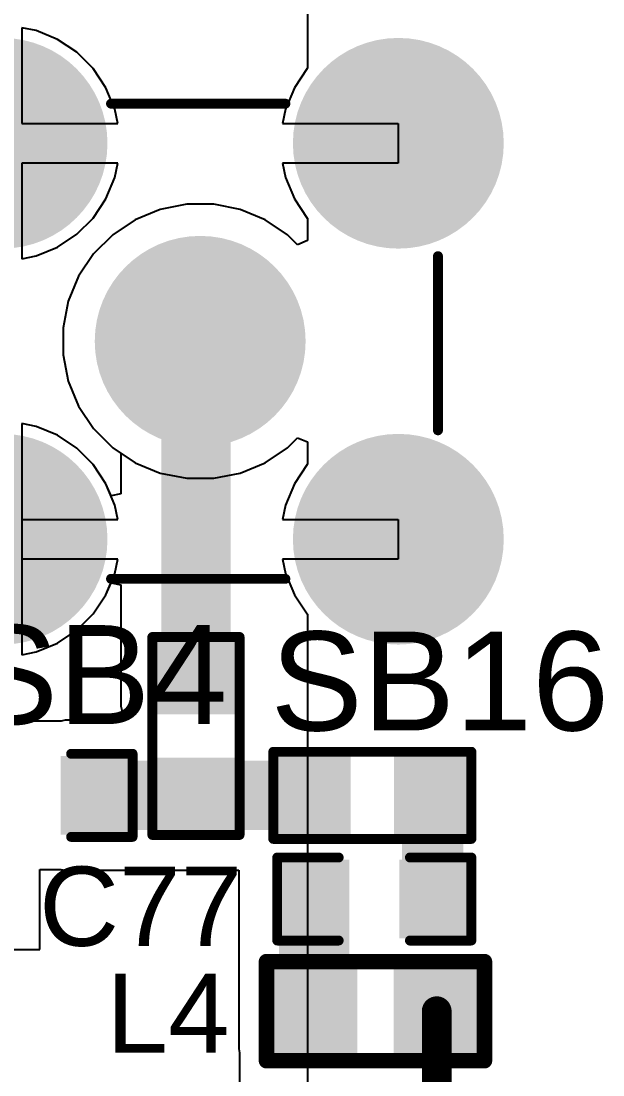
# Model space of a CAD drawing. Header units: millimetres. Extents: x -3 to 5437, y -3 to 5435.
# Drawn here: x 195.77 to 203.23, y 97.07 to 110.59 of the extents above; entities that cross this region are included whole.
import ezdxf

# ---------------------------------------------------------------- set-up
doc = ezdxf.new("R2010")
doc.units = ezdxf.units.MM
for name, color, linetype in [('BottomLayer', 5, 'Continuous'), ('BottomSolder', 6, 'Continuous'), ('MultiLayer', 9, 'Continuous'), ('PadHoleLayer', 156, 'Continuous'), ('TopLayer', 1, 'Continuous'), ('TopOverlay', 2, 'Continuous'), ('TopPaste', 8, 'Continuous'), ('TopSolder', 216, 'Continuous')]:
    doc.layers.add(name, color=color, linetype=linetype)
doc.styles.add('Arial', font='', dxfattribs={"height": 0.2})
doc.styles.get('Arial').set_extended_font_data('Arial')

# ---------------------------------------------------------------- blocks, each defined once
blk = doc.blocks.new('HJ_SMA508_272')
at = {"layer": 'BottomLayer'}
h = blk.add_hatch(color=5, dxfattribs=at)
edge = h.paths.add_edge_path()
edge.add_arc((-2.54, 2.54), 1.25, 0, 360)
h = blk.add_hatch(color=5, dxfattribs=at)
edge = h.paths.add_edge_path()
edge.add_arc((2.54, 2.54), 1.25, 0, 360)
h = blk.add_hatch(color=5, dxfattribs=at)
edge = h.paths.add_edge_path()
edge.add_arc((0, 0), 1.25, 0, 360)
h = blk.add_hatch(color=5, dxfattribs=at)
edge = h.paths.add_edge_path()
edge.add_arc((-2.54, -2.54), 1.25, 0, 360)
h = blk.add_hatch(color=5, dxfattribs=at)
edge = h.paths.add_edge_path()
edge.add_arc((2.54, -2.54), 1.25, 0, 360)
at = {"layer": 'BottomSolder'}
h = blk.add_hatch(color=6, dxfattribs=at)
edge = h.paths.add_edge_path()
edge.add_arc((-2.54, 2.54), 1.3516, 0, 360)
h = blk.add_hatch(color=6, dxfattribs=at)
edge = h.paths.add_edge_path()
edge.add_arc((2.54, 2.54), 1.3516, 0, 360)
h = blk.add_hatch(color=6, dxfattribs=at)
edge = h.paths.add_edge_path()
edge.add_arc((0, 0), 1.3516, 0, 360)
h = blk.add_hatch(color=6, dxfattribs=at)
edge = h.paths.add_edge_path()
edge.add_arc((-2.54, -2.54), 1.3516, 0, 360)
h = blk.add_hatch(color=6, dxfattribs=at)
edge = h.paths.add_edge_path()
edge.add_arc((2.54, -2.54), 1.3516, 0, 360)
at = {"layer": 'MultiLayer'}
h = blk.add_hatch(color=9, dxfattribs=at)
edge = h.paths.add_edge_path()
edge.add_arc((-2.54, 2.54), 1.25, 0, 360)
h = blk.add_hatch(color=9, dxfattribs=at)
edge = h.paths.add_edge_path()
edge.add_arc((2.54, 2.54), 1.25, 0, 360)
h = blk.add_hatch(color=9, dxfattribs=at)
edge = h.paths.add_edge_path()
edge.add_arc((0, 0), 1.25, 0, 360)
h = blk.add_hatch(color=9, dxfattribs=at)
edge = h.paths.add_edge_path()
edge.add_arc((-2.54, -2.54), 1.25, 0, 360)
h = blk.add_hatch(color=9, dxfattribs=at)
edge = h.paths.add_edge_path()
edge.add_arc((2.54, -2.54), 1.25, 0, 360)
at = {"layer": 'PadHoleLayer'}
h = blk.add_hatch(color=156, dxfattribs=at)
edge = h.paths.add_edge_path()
edge.add_arc((-2.54, 2.54), 0.75, 0, 360)
h = blk.add_hatch(color=156, dxfattribs=at)
edge = h.paths.add_edge_path()
edge.add_arc((2.54, 2.54), 0.75, 0, 360)
h = blk.add_hatch(color=156, dxfattribs=at)
edge = h.paths.add_edge_path()
edge.add_arc((0, 0), 0.7, 0, 360)
h = blk.add_hatch(color=156, dxfattribs=at)
edge = h.paths.add_edge_path()
edge.add_arc((-2.54, -2.54), 0.75, 0, 360)
h = blk.add_hatch(color=156, dxfattribs=at)
edge = h.paths.add_edge_path()
edge.add_arc((2.54, -2.54), 0.75, 0, 360)
at = {"layer": 'TopLayer'}
h = blk.add_hatch(color=1, dxfattribs=at)
edge = h.paths.add_edge_path()
edge.add_arc((-2.54, 2.54), 1.25, 0, 360)
h = blk.add_hatch(color=1, dxfattribs=at)
edge = h.paths.add_edge_path()
edge.add_arc((2.54, 2.54), 1.25, 0, 360)
h = blk.add_hatch(color=1, dxfattribs=at)
edge = h.paths.add_edge_path()
edge.add_arc((0, 0), 1.25, 0, 360)
h = blk.add_hatch(color=1, dxfattribs=at)
edge = h.paths.add_edge_path()
edge.add_arc((-2.54, -2.54), 1.25, 0, 360)
h = blk.add_hatch(color=1, dxfattribs=at)
edge = h.paths.add_edge_path()
edge.add_arc((2.54, -2.54), 1.25, 0, 360)
at = {"layer": 'TopSolder'}
h = blk.add_hatch(color=216, dxfattribs=at)
edge = h.paths.add_edge_path()
edge.add_arc((-2.54, 2.54), 1.3516, 0, 360)
h = blk.add_hatch(color=216, dxfattribs=at)
edge = h.paths.add_edge_path()
edge.add_arc((2.54, 2.54), 1.3516, 0, 360)
h = blk.add_hatch(color=216, dxfattribs=at)
edge = h.paths.add_edge_path()
edge.add_arc((0, 0), 1.3516, 0, 360)
h = blk.add_hatch(color=216, dxfattribs=at)
edge = h.paths.add_edge_path()
edge.add_arc((-2.54, -2.54), 1.3516, 0, 360)
h = blk.add_hatch(color=216, dxfattribs=at)
edge = h.paths.add_edge_path()
edge.add_arc((2.54, -2.54), 1.3516, 0, 360)
at = {"layer": 'TopOverlay', "const_width": 0.127}
for points in [[(1.143, 3.048), (-1.0922, 3.048)], [(-3.048, -1.143), (-3.048, 1.0922)], [(3.048, -1.143), (3.048, 1.0922)], [(1.143, -3.048), (-1.0922, -3.048)]]:
    blk.add_lwpolyline(points, dxfattribs=at)
at = {"layer": 'TopOverlay', "const_width": 0.0635}
for points in [[(-1.12395, 3.048, 1), (-1.06045, 3.048, 1)], [(1.11125, 3.048, 1), (1.17475, 3.048, 1)], [(-3.07975, 1.0922, 1), (-3.01625, 1.0922, 1)], [(3.01625, 1.0922, 1), (3.07975, 1.0922, 1)], [(-3.07975, -1.143, 1), (-3.01625, -1.143, 1)], [(3.01625, -1.143, 1), (3.07975, -1.143, 1)], [(-1.12395, -3.048, 1), (-1.06045, -3.048, 1)], [(1.11125, -3.048, 1), (1.17475, -3.048, 1)]]:
    blk.add_lwpolyline(points, format="xyb", close=True, dxfattribs=at)
blk = doc.blocks.new('S______B______281')
at = {"layer": 'TopLayer'}
for points in [[(-1.143, -0.4445), (-1.143, 0.4445), (-0.381, 0.4445), (-0.381, -0.4445)], [(0.381, -0.4445), (0.381, 0.4445), (1.143, 0.4445), (1.143, -0.4445)]]:
    blk.add_hatch(color=1, dxfattribs=at).paths.add_polyline_path(points)
at = {"layer": 'TopPaste'}
for points in [[(-1.143, -0.4445), (-1.143, 0.4445), (-0.381, 0.4445), (-0.381, -0.4445)], [(0.381, -0.4445), (0.381, 0.4445), (1.143, 0.4445), (1.143, -0.4445)]]:
    blk.add_hatch(color=8, dxfattribs=at).paths.add_polyline_path(points)
at = {"layer": 'TopSolder'}
for points in [[(-1.2446, -0.5461), (-1.2446, 0.5461), (-0.2794, 0.5461), (-0.2794, -0.5461)], [(0.2794, -0.5461), (0.2794, 0.5461), (1.2446, 0.5461), (1.2446, -0.5461)]]:
    blk.add_hatch(color=216, dxfattribs=at).paths.add_polyline_path(points)
at = {"layer": 'TopOverlay', "const_width": 0.127}
for points in [[(-1.27, 0.5588), (-1.27, -0.5588)], [(1.27, 0.5588), (-1.27, 0.5588)], [(1.27, 0.5588), (1.27, -0.5588)], [(1.27, -0.5588), (-1.27, -0.5588)]]:
    blk.add_lwpolyline(points, dxfattribs=at)
at = {"layer": 'TopOverlay', "const_width": 0.0635}
for points in [[(-1.30175, 0.5588, 1), (-1.23825, 0.5588, 1)], [(-1.30175, 0.5588, 1), (-1.23825, 0.5588, 1)], [(1.23825, 0.5588, 1), (1.30175, 0.5588, 1)], [(1.23825, 0.5588, 1), (1.30175, 0.5588, 1)], [(-1.30175, -0.5588, 1), (-1.23825, -0.5588, 1)], [(-1.30175, -0.5588, 1), (-1.23825, -0.5588, 1)], [(1.23825, -0.5588, 1), (1.30175, -0.5588, 1)], [(1.23825, -0.5588, 1), (1.30175, -0.5588, 1)]]:
    blk.add_lwpolyline(points, format="xyb", close=True, dxfattribs=at)
blk = doc.blocks.new('IND_0603_333')
at = {"layer": 'TopLayer'}
for points in [[(-1.235, 0.485), (-0.335, 0.485), (-0.335, -0.485), (-1.235, -0.485)], [(0.335, 0.485), (1.235, 0.485), (1.235, -0.485), (0.335, -0.485)]]:
    blk.add_hatch(color=1, dxfattribs=at).paths.add_polyline_path(points)
at = {"layer": 'TopPaste'}
for points in [[(-1.235, 0.485), (-0.335, 0.485), (-0.335, -0.485), (-1.235, -0.485)], [(0.335, 0.485), (1.235, 0.485), (1.235, -0.485), (0.335, -0.485)]]:
    blk.add_hatch(color=8, dxfattribs=at).paths.add_polyline_path(points)
at = {"layer": 'TopSolder'}
for points in [[(-1.337, 0.587), (-0.233, 0.587), (-0.233, -0.587), (-1.337, -0.587)], [(0.233, 0.587), (1.337, 0.587), (1.337, -0.587), (0.233, -0.587)]]:
    blk.add_hatch(color=216, dxfattribs=at).paths.add_polyline_path(points)
at = {"layer": 'TopOverlay', "const_width": 0.2}
for points in [[(-1.397, 0.635), (1.397, 0.635)], [(-1.397, -0.635), (-1.397, 0.635)], [(1.397, -0.635), (1.397, 0.635)], [(-1.397, -0.635), (1.397, -0.635)]]:
    blk.add_lwpolyline(points, dxfattribs=at)
at = {"layer": 'TopOverlay', "const_width": 0.1}
for points in [[(-1.447, 0.635, 1), (-1.347, 0.635, 1)], [(-1.447, 0.635, 1), (-1.347, 0.635, 1)], [(1.347, 0.635, 1), (1.447, 0.635, 1)], [(1.347, 0.635, 1), (1.447, 0.635, 1)], [(-1.447, -0.635, 1), (-1.347, -0.635, 1)], [(-1.447, -0.635, 1), (-1.347, -0.635, 1)], [(1.347, -0.635, 1), (1.447, -0.635, 1)], [(1.347, -0.635, 1), (1.447, -0.635, 1)]]:
    blk.add_lwpolyline(points, format="xyb", close=True, dxfattribs=at)
blk = doc.blocks.new('C__0603_350')
at = {"layer": 'TopLayer'}
for points in [[(-0.381, 0.445), (-0.381, -0.445), (-1.143, -0.445), (-1.143, 0.445)], [(1.143, 0.445), (1.143, -0.445), (0.381, -0.445), (0.381, 0.445)]]:
    blk.add_hatch(color=1, dxfattribs=at).paths.add_polyline_path(points)
at = {"layer": 'TopPaste'}
for points in [[(-0.381, 0.445), (-0.381, -0.445), (-1.143, -0.445), (-1.143, 0.445)], [(1.143, 0.445), (1.143, -0.445), (0.381, -0.445), (0.381, 0.445)]]:
    blk.add_hatch(color=8, dxfattribs=at).paths.add_polyline_path(points)
at = {"layer": 'TopSolder'}
for points in [[(-0.321, 0.504), (-0.321, -0.504), (-1.203, -0.504), (-1.203, 0.504)], [(1.203, 0.504), (1.203, -0.504), (0.321, -0.504), (0.321, 0.504)]]:
    blk.add_hatch(color=216, dxfattribs=at).paths.add_polyline_path(points)
at = {"layer": 'TopOverlay', "const_width": 0.127}
for points in [[(-1.245, 0.533), (-0.457, 0.533)], [(-1.245, -0.533), (-1.245, 0.533)], [(0.457, 0.533), (1.245, 0.533)], [(1.245, -0.533), (1.245, 0.533)], [(-1.245, -0.533), (-0.457, -0.533)], [(0.457, -0.533), (1.245, -0.533)]]:
    blk.add_lwpolyline(points, dxfattribs=at)
at = {"layer": 'TopOverlay', "const_width": 0.0635}
for points in [[(-1.276, 0.533, 1), (-1.213, 0.533, 1)], [(-1.276, 0.533, 1), (-1.213, 0.533, 1)], [(-0.489, 0.533, 1), (-0.425, 0.533, 1)], [(0.425, 0.533, 1), (0.489, 0.533, 1)], [(1.213, 0.533, 1), (1.276, 0.533, 1)], [(1.213, 0.533, 1), (1.276, 0.533, 1)], [(-1.276, -0.533, 1), (-1.213, -0.533, 1)], [(-1.276, -0.533, 1), (-1.213, -0.533, 1)], [(-0.489, -0.533, 1), (-0.425, -0.533, 1)], [(0.425, -0.533, 1), (0.489, -0.533, 1)], [(1.213, -0.533, 1), (1.276, -0.533, 1)], [(1.213, -0.533, 1), (1.276, -0.533, 1)]]:
    blk.add_lwpolyline(points, format="xyb", close=True, dxfattribs=at)
blk = doc.blocks.new('C__0603_352')
at = {"layer": 'TopLayer'}
for points in [[(-0.381, 0.445), (-0.381, -0.445), (-1.143, -0.445), (-1.143, 0.445)], [(1.143, 0.445), (1.143, -0.445), (0.381, -0.445), (0.381, 0.445)]]:
    blk.add_hatch(color=1, dxfattribs=at).paths.add_polyline_path(points)
at = {"layer": 'TopPaste'}
for points in [[(-0.381, 0.445), (-0.381, -0.445), (-1.143, -0.445), (-1.143, 0.445)], [(1.143, 0.445), (1.143, -0.445), (0.381, -0.445), (0.381, 0.445)]]:
    blk.add_hatch(color=8, dxfattribs=at).paths.add_polyline_path(points)
at = {"layer": 'TopSolder'}
for points in [[(-0.321, 0.504), (-0.321, -0.504), (-1.203, -0.504), (-1.203, 0.504)], [(1.203, 0.504), (1.203, -0.504), (0.321, -0.504), (0.321, 0.504)]]:
    blk.add_hatch(color=216, dxfattribs=at).paths.add_polyline_path(points)
at = {"layer": 'TopOverlay', "const_width": 0.127}
for points in [[(-1.245, 0.533), (-0.457, 0.533)], [(-1.245, -0.533), (-1.245, 0.533)], [(0.457, 0.533), (1.245, 0.533)], [(1.245, -0.533), (1.245, 0.533)], [(-1.245, -0.533), (-0.457, -0.533)], [(0.457, -0.533), (1.245, -0.533)]]:
    blk.add_lwpolyline(points, dxfattribs=at)
at = {"layer": 'TopOverlay', "const_width": 0.0635}
for points in [[(-1.276, 0.533, 1), (-1.213, 0.533, 1)], [(-1.276, 0.533, 1), (-1.213, 0.533, 1)], [(-0.489, 0.533, 1), (-0.425, 0.533, 1)], [(0.425, 0.533, 1), (0.489, 0.533, 1)], [(1.213, 0.533, 1), (1.276, 0.533, 1)], [(1.213, 0.533, 1), (1.276, 0.533, 1)], [(-1.276, -0.533, 1), (-1.213, -0.533, 1)], [(-1.276, -0.533, 1), (-1.213, -0.533, 1)], [(-0.489, -0.533, 1), (-0.425, -0.533, 1)], [(0.425, -0.533, 1), (0.489, -0.533, 1)], [(1.213, -0.533, 1), (1.276, -0.533, 1)], [(1.213, -0.533, 1), (1.276, -0.533, 1)]]:
    blk.add_lwpolyline(points, format="xyb", close=True, dxfattribs=at)
blk = doc.blocks.new('S______B______421')
at = {"layer": 'TopLayer'}
for points in [[(-1.143, -0.4445), (-1.143, 0.4445), (-0.381, 0.4445), (-0.381, -0.4445)], [(0.381, -0.4445), (0.381, 0.4445), (1.143, 0.4445), (1.143, -0.4445)]]:
    blk.add_hatch(color=1, dxfattribs=at).paths.add_polyline_path(points)
at = {"layer": 'TopPaste'}
for points in [[(-1.143, -0.4445), (-1.143, 0.4445), (-0.381, 0.4445), (-0.381, -0.4445)], [(0.381, -0.4445), (0.381, 0.4445), (1.143, 0.4445), (1.143, -0.4445)]]:
    blk.add_hatch(color=8, dxfattribs=at).paths.add_polyline_path(points)
at = {"layer": 'TopSolder'}
for points in [[(-1.2446, -0.5461), (-1.2446, 0.5461), (-0.2794, 0.5461), (-0.2794, -0.5461)], [(0.2794, -0.5461), (0.2794, 0.5461), (1.2446, 0.5461), (1.2446, -0.5461)]]:
    blk.add_hatch(color=216, dxfattribs=at).paths.add_polyline_path(points)
at = {"layer": 'TopOverlay', "const_width": 0.127}
for points in [[(-1.27, 0.5588), (1.27, 0.5588)], [(-1.27, 0.5588), (-1.27, -0.5588)], [(1.27, 0.5588), (1.27, -0.5588)], [(-1.27, -0.5588), (1.27, -0.5588)]]:
    blk.add_lwpolyline(points, dxfattribs=at)
at = {"layer": 'TopOverlay', "const_width": 0.0635}
for points in [[(-1.30175, 0.5588, 1), (-1.23825, 0.5588, 1)], [(-1.30175, 0.5588, 1), (-1.23825, 0.5588, 1)], [(1.23825, 0.5588, 1), (1.30175, 0.5588, 1)], [(1.23825, 0.5588, 1), (1.30175, 0.5588, 1)], [(-1.30175, -0.5588, 1), (-1.23825, -0.5588, 1)], [(-1.30175, -0.5588, 1), (-1.23825, -0.5588, 1)], [(1.23825, -0.5588, 1), (1.30175, -0.5588, 1)], [(1.23825, -0.5588, 1), (1.30175, -0.5588, 1)]]:
    blk.add_lwpolyline(points, format="xyb", close=True, dxfattribs=at)

msp = doc.modelspace()

# ---------------------------------------------------------------- hatches: boundary and pattern name
at = {"layer": 'TopLayer'}
for points in [[(197.571, 101.804), (198.46, 101.804), (198.46, 106.487), (197.571, 106.487)], [(196.339, 100.217), (199.895, 100.217), (199.895, 101.106), (196.339, 101.106)], [(200.657, 98.887), (201.444, 98.887), (201.444, 101.106), (200.657, 101.106)], [(199.081, 97.407), (199.981, 97.407), (199.981, 99.776), (199.081, 99.776)]]:
    msp.add_hatch(color=1, dxfattribs=at).paths.add_polyline_path(points)

# ---------------------------------------------------------------- linework, layer by layer
at = {"layer": 'BottomLayer'}
for p, q in [((199.443, 115.687), (199.443, 109.989)), ((195.967, 110.473), (195.783, 110.51)), ((195.783, 110.51), (195.783, 109.281)), ((196.241, 110.36), (195.967, 110.473)), ((196.487, 110.195), (196.241, 110.36)), ((196.697, 109.986), (196.487, 110.195)), ((196.861, 109.739), (196.697, 109.986)), ((199.44, 109.986), (199.276, 109.739)), ((199.443, 109.989), (199.44, 109.986)), ((196.975, 109.466), (196.861, 109.739)), ((199.276, 109.739), (199.162, 109.466)), ((197.012, 109.281), (196.975, 109.466)), ((199.162, 109.466), (199.126, 109.281)), ((195.783, 109.281), (197.012, 109.281)), ((199.126, 109.281), (200.609, 109.281)), ((200.609, 109.281), (200.609, 108.773)), ((197.012, 108.773), (195.783, 108.773)), ((195.783, 108.773), (195.783, 107.544)), ((196.975, 108.588), (197.012, 108.773)), ((200.609, 108.773), (199.126, 108.773)), ((199.126, 108.773), (199.162, 108.588)), ((196.861, 108.314), (196.975, 108.588)), ((199.162, 108.588), (199.276, 108.314)), ((196.697, 108.068), (196.861, 108.314)), ((199.276, 108.314), (199.44, 108.068)), ((197.556, 108.177), (197.236, 108.045)), ((197.896, 108.245), (197.556, 108.177)), ((198.242, 108.245), (197.896, 108.245)), ((198.581, 108.177), (198.242, 108.245)), ((198.901, 108.045), (198.581, 108.177)), ((196.487, 107.859), (196.697, 108.068)), ((197.236, 108.045), (196.948, 107.852)), ((199.189, 107.852), (198.901, 108.045)), ((199.44, 108.068), (199.443, 108.065)), ((199.443, 108.065), (199.443, 107.778)), ((196.241, 107.694), (196.487, 107.859)), ((196.948, 107.852), (196.703, 107.608)), ((199.316, 107.725), (199.189, 107.852)), ((199.443, 107.778), (199.316, 107.725)), ((195.967, 107.581), (196.241, 107.694)), ((195.783, 107.544), (195.967, 107.581)), ((196.703, 107.608), (196.511, 107.32)), ((196.511, 107.32), (196.378, 107)), ((196.378, 107), (196.311, 106.66)), ((196.311, 106.66), (196.311, 106.314)), ((196.311, 106.314), (196.378, 105.974)), ((196.378, 105.974), (196.511, 105.654)), ((196.511, 105.654), (196.703, 105.366)), ((195.967, 105.393), (195.783, 105.43)), ((195.783, 105.43), (195.783, 104.201)), ((196.241, 105.28), (195.967, 105.393)), ((196.703, 105.366), (196.948, 105.121)), ((196.487, 105.115), (196.241, 105.28)), ((199.189, 105.121), (199.316, 105.248)), ((199.316, 105.248), (199.443, 105.196)), ((199.443, 105.196), (199.443, 104.909)), ((196.697, 104.906), (196.487, 105.115)), ((196.948, 105.121), (197.236, 104.929)), ((198.901, 104.929), (199.189, 105.121)), ((197.236, 104.929), (197.556, 104.796)), ((198.581, 104.796), (198.901, 104.929)), ((196.861, 104.659), (196.697, 104.906)), ((197.556, 104.796), (197.896, 104.729)), ((198.242, 104.729), (198.581, 104.796)), ((199.44, 104.906), (199.276, 104.659)), ((199.443, 104.909), (199.44, 104.906)), ((196.975, 104.386), (196.861, 104.659)), ((197.896, 104.729), (198.242, 104.729)), ((199.276, 104.659), (199.162, 104.386)), ((197.012, 104.201), (196.975, 104.386)), ((199.162, 104.386), (199.126, 104.201)), ((195.783, 104.201), (197.012, 104.201)), ((199.126, 104.201), (200.609, 104.201)), ((200.609, 104.201), (200.609, 103.693)), ((197.012, 103.693), (195.783, 103.693)), ((195.783, 103.693), (195.783, 102.464)), ((196.975, 103.508), (197.012, 103.693)), ((200.609, 103.693), (199.126, 103.693)), ((199.126, 103.693), (199.162, 103.508)), ((196.861, 103.234), (196.975, 103.508)), ((199.162, 103.508), (199.276, 103.234)), ((196.697, 102.988), (196.861, 103.234)), ((199.276, 103.234), (199.44, 102.988)), ((196.487, 102.779), (196.697, 102.988)), ((199.44, 102.988), (199.443, 102.985)), ((199.443, 102.985), (199.443, 87.178)), ((196.241, 102.614), (196.487, 102.779)), ((195.783, 102.464), (195.967, 102.501)), ((195.967, 102.501), (196.241, 102.614))]:
    msp.add_line(p, q, dxfattribs=at)
at = {"layer": 'TopLayer'}
for p, q in [((199.443, 115.687), (199.443, 109.989)), ((195.967, 110.473), (195.783, 110.51)), ((195.783, 110.51), (195.783, 109.281)), ((196.241, 110.36), (195.967, 110.473)), ((196.487, 110.195), (196.241, 110.36)), ((196.697, 109.986), (196.487, 110.195)), ((196.861, 109.739), (196.697, 109.986)), ((199.44, 109.986), (199.276, 109.739)), ((199.443, 109.989), (199.44, 109.986)), ((196.975, 109.466), (196.861, 109.739)), ((199.276, 109.739), (199.162, 109.466)), ((197.012, 109.281), (196.975, 109.466)), ((199.162, 109.466), (199.126, 109.281)), ((195.783, 109.281), (197.012, 109.281)), ((199.126, 109.281), (200.609, 109.281)), ((200.609, 109.281), (200.609, 108.773)), ((197.012, 108.773), (195.783, 108.773)), ((195.783, 108.773), (195.783, 107.544)), ((196.975, 108.588), (197.012, 108.773)), ((200.609, 108.773), (199.126, 108.773)), ((199.126, 108.773), (199.162, 108.588)), ((196.861, 108.314), (196.975, 108.588)), ((199.162, 108.588), (199.276, 108.314)), ((196.697, 108.068), (196.861, 108.314)), ((199.276, 108.314), (199.44, 108.068)), ((197.556, 108.177), (197.236, 108.045)), ((197.896, 108.245), (197.556, 108.177)), ((198.242, 108.245), (197.896, 108.245)), ((198.581, 108.177), (198.242, 108.245)), ((198.901, 108.045), (198.581, 108.177)), ((196.487, 107.859), (196.697, 108.068)), ((197.236, 108.045), (196.948, 107.852)), ((199.189, 107.852), (198.901, 108.045)), ((199.44, 108.068), (199.443, 108.065)), ((199.443, 108.065), (199.443, 107.778)), ((196.241, 107.694), (196.487, 107.859)), ((196.948, 107.852), (196.703, 107.608)), ((199.316, 107.725), (199.189, 107.852)), ((199.443, 107.778), (199.316, 107.725)), ((195.967, 107.581), (196.241, 107.694)), ((195.783, 107.544), (195.967, 107.581)), ((196.703, 107.608), (196.511, 107.32)), ((196.511, 107.32), (196.378, 107)), ((196.378, 107), (196.311, 106.66)), ((196.311, 106.66), (196.311, 106.314)), ((196.311, 106.314), (196.378, 105.974)), ((196.378, 105.974), (196.511, 105.654)), ((196.511, 105.654), (196.703, 105.366)), ((195.967, 105.393), (195.783, 105.43)), ((195.783, 105.43), (195.783, 103.947)), ((196.241, 105.28), (195.967, 105.393)), ((196.703, 105.366), (196.948, 105.121)), ((196.487, 105.115), (196.241, 105.28)), ((196.697, 104.906), (196.487, 105.115)), ((196.948, 105.121), (197.053, 105.051)), ((197.053, 105.051), (197.053, 104.53)), ((196.861, 104.659), (196.697, 104.906)), ((196.926, 104.505), (196.861, 104.659)), ((197.053, 104.53), (196.926, 104.505)), ((195.783, 103.947), (195.783, 102.464)), ((196.861, 103.234), (196.926, 103.389)), ((196.926, 103.389), (197.053, 103.364)), ((197.053, 103.364), (197.053, 101.804)), ((196.697, 102.988), (196.861, 103.234)), ((196.487, 102.779), (196.697, 102.988)), ((196.241, 102.614), (196.487, 102.779)), ((195.783, 102.464), (195.967, 102.501)), ((195.967, 102.501), (196.241, 102.614)), ((197.053, 101.804), (197.063, 101.754)), ((197.063, 101.754), (197.063, 101.624)), ((196.289, 101.614), (195.627, 101.614)), ((196.339, 101.624), (196.289, 101.614)), ((197.063, 101.624), (196.339, 101.624)), ((196.015, 98.684), (196.015, 99.709)), ((196.015, 99.709), (196.289, 99.709)), ((196.289, 99.709), (196.339, 99.699)), ((196.339, 99.699), (198.563, 99.699)), ((198.563, 99.699), (198.563, 97.407)), ((194.399, 98.684), (196.015, 98.684)), ((198.563, 97.407), (198.573, 97.357)), ((198.573, 97.357), (198.573, 96.899))]:
    msp.add_line(p, q, dxfattribs=at)
at = {"layer": 'TopLayer', "const_width": 0.381}
msp.add_lwpolyline([(201.101, 96.634), (201.101, 97.892)], dxfattribs=at)
at = {"layer": 'TopLayer', "const_width": 0.191}
msp.add_lwpolyline([(201.006, 97.892, 1), (201.196, 97.892, 1)], format="xyb", close=True, dxfattribs=at)

# ---------------------------------------------------------------- block references
for name, p, rotation in [('HJ_SMA508_272', (198.069, 106.487), 270), ('S______B______421', (198.015, 101.423), 90), ('S______B______281', (200.276, 100.661), 180)]:
    msp.add_blockref(name, p, dxfattribs=dict(rotation=rotation))
for name, p in [('C__0603_352', (195.958, 100.661)), ('C__0603_350', (200.301, 99.331)), ('IND_0603_333', (200.316, 97.892))]:
    msp.add_blockref(name, p)

# ---------------------------------------------------------------- texts
at = {"layer": 'TopOverlay', "style": 'Arial'}
for s, height, p in [('SB4', 1.27, (195.063, 101.575)), ('SB16', 1.27, (198.97, 101.493)), ('C77', 1.016, (196.004, 98.73)), ('L4', 1.016, (196.867, 97.358))]:
    msp.add_text(s, height=height, dxfattribs=at).set_placement(p)

doc.saveas('drawing.dxf')
